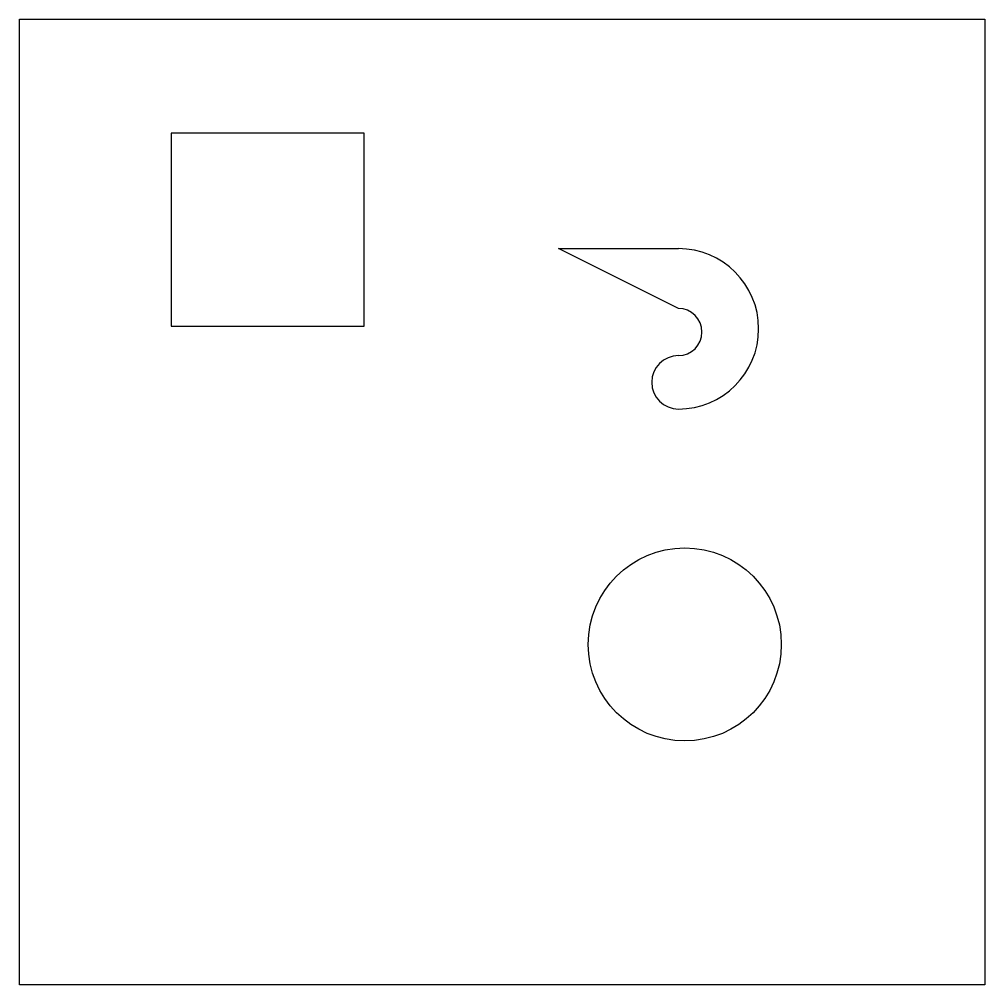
# Model space of a CAD drawing. Extents: x 2304 to 2404, y 2119 to 2219.
import ezdxf

# ---------------------------------------------------------------- set-up
doc = ezdxf.new("R2010")
doc.units = 0
doc.layers.get('0').update_dxf_attribs({"linetype": 'CONTINUOUS'})

msp = doc.modelspace()

# ---------------------------------------------------------------- linework, layer by layer
for p, q in [((2304.35, 2219.24), (2404.35, 2219.24)), ((2304.35, 2119.24), (2304.35, 2219.24)), ((2404.35, 2219.24), (2404.35, 2119.24)), ((2360.2, 2195.5), (2372.62, 2195.5)), ((2372.62, 2189.29), (2360.2, 2195.5)), ((2404.35, 2119.24), (2304.35, 2119.24))]:
    msp.add_line(p, q)
msp.add_lwpolyline([(2320.07, 2207.46), (2320.07, 2187.46), (2340.07, 2187.46), (2340.07, 2207.46), (2320.07, 2207.46)])
msp.add_circle((2373.28, 2154.49), 10)
for centre, radius, start, end in [((2372.62, 2187.18), 8.31, 270, 90), ((2372.62, 2186.85), 2.44, 270, 90), ((2372.62, 2181.64), 2.77, 90, 270)]:
    msp.add_arc(centre, radius, start, end)

doc.saveas('drawing.dxf')
